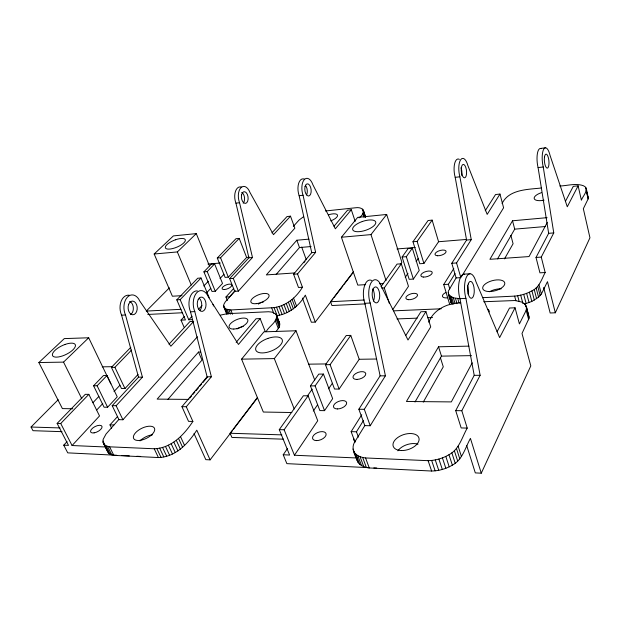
<?xml version="1.0" encoding="UTF-8"?>
<svg xmlns="http://www.w3.org/2000/svg" width="621" height="621" viewBox="0 0 621 621"><rect width="100%" height="100%" fill="white"/><g stroke="black" fill="none" stroke-linecap="round" stroke-linejoin="round"><path stroke-width="0.93" d="M459.4 159.38A12.746 4.991 84.3 0 0 454.619 163.703A12.746 4.991 84.3 0 0 455.193 177.342L466.581 240.032L451.785 263.281L456.101 277.921L448.315 291.156L448.447 293.896L451.77 303.956L451.102 302.722L450.962 299.951M275.996 331.653L279.233 327.22L279.66 323.339L275.98 314.234L272.34 312.161L268.559 311.742L227.511 313.644L220.517 315.103M266.184 331.661C268.854 326.126 277.486 322.229 276.539 315.266M194.031 433.536L205.807 459.649L210.108 459.866L196.795 430.182C188.101 443.604 175.526 457.072 158.402 457.553L113.829 455.356L108.854 453.408L103.094 442.509L103.133 439.404L106.036 434.032L118.89 419.423M543.654 287.438L550.167 313L555.321 312.798L589.95 237.781L583.336 208.718L588.103 198.976L588.126 196.733M565.405 201.39L573.299 186.331L578.12 185.826L581.388 200.187C582.677 196.158 590.292 188.722 583.523 185.788C575.908 182.9 567.602 185.718 559.832 186.028M226.805 314.311L223.669 306.642L223.839 304.375L225.322 301.798L234.73 291.358L238.371 291.133L294.859 228.194L290.504 216.178L287.042 216.543L271.928 232.883M466.682 445.498L475.306 472.899L481.275 473.194L530.8 365.924L522.005 333.469L529.092 318.123L526.53 307.116L525.118 304.329L522.098 302.186L515.151 300.517L483.697 301.744M497.041 331.8L509.507 308.024L515.05 307.791L519.412 323.914L526.197 310.329L526.53 307.116M359.07 217.87C366.553 212.39 363.564 206.521 355.282 207.802L325.396 210.985M371.653 280.475A15.176 7.173 86.9 0 0 364.364 286.351A15.176 7.173 86.9 0 0 364.845 303.296L380.114 375.852L358.86 409.231L364.806 425.618L354.327 442.61C350.694 449.301 355.794 456.466 358.208 462.622C360.801 466.045 365.148 467.458 369.262 467.955L431.611 471.028C438.884 470.912 446.095 468.839 452.36 465.145C462.567 459.788 465.245 447.687 470.431 438.372L481.275 473.194M524.66 304.003L531.817 301.457L538.562 297.211L541.365 294.036L547.466 281.67L555.321 312.798M482.657 297.676L514.63 296.116C520.662 295.526 526.608 293.811 531.933 290.876C539.354 287.476 541.675 279.186 545.16 272.518L541.264 257.094L553.769 232.914L543.243 166.979A13.375 4.3 84.7 0 1 543.763 149.125A13.375 4.3 84.7 0 1 550.051 155.405L567.284 206.777L578.12 185.826M353.543 450.947C355.569 455.597 360.886 457.444 365.575 457.956L428.117 460.673C435.43 460.518 442.672 458.422 448.967 454.727C459.183 449.41 461.993 437.386 467.225 428.094L461.814 410.722L480.126 375.301L465.929 298.359A16.084 6.295 86.8 0 1 466.907 276.174A16.084 6.295 86.8 0 1 475.857 281.492L499.626 337.599L515.05 307.791M467.225 428.094L461.162 427.947L455.713 410.628L474.219 375.34L459.944 298.654A16.03 6.35 86.8 0 1 459.098 281.918A16.03 6.35 86.8 0 1 464.632 274.187M545.16 272.518L539.936 272.836L536.016 257.459L548.661 233.325L538.081 167.585A13.336 4.339 84.7 0 1 537.359 153.767A13.336 4.339 84.7 0 1 541.163 148.652M472.216 362.843L451.327 401.911L406.437 401.484L438.542 346.797L468.948 346.13M547.241 222.52L529.038 256.566L489.915 259.299L512.527 220.781L547.093 217.668M423.258 402.121L443.27 366.832L440.421 357.75M504.5 258.872L513.078 243.743L510.881 235.398M415.007 402.012L441.469 356.128L438.542 346.797M497.553 258.887L514.708 229.149L512.527 220.781M364.806 425.618L370.225 425.75L430.726 326.879L425.921 311.563L420.906 311.773L405.948 335.278M461.364 276.811L503.592 207.794L499.975 194.07L495.542 194.536L485.218 210.76M428.746 322.19C433.73 309.274 447.725 303.095 460.751 302.807M502.078 203.548C508.979 189.11 528.308 189.537 541.613 187.969M358.402 437.114L356.446 431.797L363.588 420.332M449.759 288.866L448.385 284.271L455.014 273.636M370.225 425.75L364.31 409.309L385.416 375.821L370.201 303.04A15.222 7.126 86.9 0 1 371.56 282.012A15.222 7.126 86.9 0 1 381.628 286.956L407.989 340.005L425.921 311.563M456.101 277.921L460.86 277.634L456.559 262.947L471.246 239.652L459.897 176.783A12.777 4.96 84.3 0 1 460.704 159.69A12.777 4.96 84.3 0 1 467.877 165.551L487.175 214.385L499.975 194.07M355.072 442.245L351.137 431.642L361.771 414.743M449.79 304.701L443.712 284.534L453.796 268.505M357.114 457.988L294.432 455.247L317.727 420.735L308.117 395.802L303.374 395.771L279.279 429.631L289.611 455.038L283.223 454.758L286.863 463.639L368.99 467.675M324.535 410.652L332.646 398.643L323.456 374.067L318.79 374.098L310.407 385.882L319.862 410.582L324.535 410.652L315.119 385.882L323.456 374.067M339.12 389.056L359.217 359.28L350.764 335.387L346.239 335.526L325.482 364.698L334.517 389.041L339.12 389.056L330.108 364.643L350.764 335.387M392.922 309.351L408.471 286.32L401.306 263.801L397.06 264.104L380.999 286.685M413.369 279.07L419.222 270.399L412.321 248.206L408.144 248.54L402.105 257.016L409.185 279.326L413.369 279.07L406.32 256.698L412.321 248.206M423.91 263.451L438.573 241.732L432.138 220.137L428.079 220.517L412.973 241.748L419.788 263.739L423.91 263.451L417.126 241.398L432.138 220.137M283.223 454.758L287.593 448.401M313.263 411.071L317.634 404.713M328.556 388.831L332.382 383.273M405.234 277.331L407.958 273.372M416.124 261.503L418.298 258.336M307.248 396.175L312.223 389.142M400.219 264.624L401.872 262.279L386.673 214.462L357.688 217.381L341.418 237.245L357.789 285.117L365.327 284.659M279.279 429.631L284.131 429.771L308.117 395.802M381.659 288.09L384.259 287.942L401.306 263.801M283.58 439.187L231.905 437.432L230.096 433.256L257.521 397.347M365.459 303.894L331.925 305.524L330.566 301.721L353.38 271.843M210.108 459.866L232.37 430.702M233.543 429.165L257.568 397.696M302.411 298.057L311.369 322.252L315.282 322.097L332.918 298.996M334.098 297.459L342.916 285.908M344.088 284.371L352.907 272.821M291.847 412.523L263.327 412.033L241.585 359.148L274.327 358.596L296.023 330.768L314.731 380.083M341.418 237.245L370.978 234.598L386.673 214.462M223.669 306.642L225.904 309.079L230.771 309.957L274.055 307.651L277.129 315.623C289.277 313.861 299.206 305.54 305.353 295.154L315.282 322.097M241.585 359.148L263.941 331.847L296.023 330.768M274.055 307.651C286.203 305.842 296.194 297.599 302.443 287.244L297.537 273.939L315.623 252.351L303.056 195.242A11.652 5.985 83.4 0 1 304.329 179.593A11.652 5.985 83.4 0 1 312.868 184.693L335.356 228.807L351.315 209.758L355.181 221.379M103.66 443.821L105.943 445.808L109.591 446.825L154.233 448.766C171.365 448.191 184.041 434.847 192.883 421.457L186.277 406.739L211.381 376.776L194.815 311.602A13.646 8.314 87 0 1 196.748 292.716A13.646 8.314 87 0 1 208.4 297.001L238.456 344.453L260.137 318.581L265.237 331.536M192.883 421.457L188.543 421.348L181.93 406.67L207.111 376.8L211.381 376.776M236.143 342.35L256.031 318.759L260.137 318.581M302.443 287.244L298.491 287.484L293.578 274.218L311.734 252.669L315.623 252.351M334.02 226.238L347.581 210.154L351.315 209.758M189.832 398.053L191.703 395.833M192.945 394.351L194.815 392.138M196.057 390.656L198.549 387.698M199.799 386.223L201.662 384.003M202.912 382.528L207.267 377.351M303.809 262.714L305.051 261.247M167.918 399.404L201.98 360.087L198.518 352.053L200.443 352.014M276.166 274.466L299.493 247.538L311.09 246.545M198.518 352.053L157.144 399.109L188.862 399.412M309.017 239.132L296.838 240.226L266.339 274.917L294.331 272.961M169.005 344.205L189.948 321.554L193.705 321.399L170.868 346.223L139.733 300.983A13.025 8.663 87.1 0 0 127.623 296.954A13.025 8.663 87.1 0 0 125.512 314.987L142.419 377.149L138.522 377.172L112.184 405.668L118.976 419.672L122.919 419.765L197.408 336.776M235.196 290.543L229.537 296.815L225.951 297.017L227.356 300.479M293.329 226.393L299.12 219.989L303.475 216.783M111.64 428.265L109.979 424.888L117.625 416.458M225.951 297.017L233.752 288.416M112.184 405.668L116.135 405.723L142.419 377.149M234.73 291.358L229.63 278.635L233.279 278.387L252.483 257.505L239.543 202.718A11.201 6.319 83 0 1 240.979 187.651A11.201 6.319 83 0 1 249.96 192.456L273.481 234.676L290.504 216.178M229.63 278.635L248.889 257.8L252.483 257.505M57.132 423.406L60.726 423.506L72.075 445.529L99.523 415.961L88.842 394.351L85.294 394.327L57.132 423.406L68.496 445.373L63.746 445.164L67.751 452.864L116.818 455.278M107.596 407.26L117.245 396.866L106.991 375.526L103.474 375.55L93.577 385.773L104.072 407.205L107.596 407.26L97.109 385.773L93.577 385.773M130.798 347.341L111.4 367.368L121.483 388.529L124.968 388.544L138.017 374.479M209.223 297.769L201.025 277.998L180.152 299.648L188.784 319.784L192.083 316.236M198.673 309.134L201.972 305.579M215.27 291.249L222.52 283.44L214.602 263.917L211.326 264.173L203.905 271.843L211.986 291.451L215.27 291.249L207.204 271.594L214.602 263.917M246.63 257.467L239.209 238.402L235.996 238.705L217.288 258.025L225.097 277.393L228.342 277.168L246.63 257.467L249.526 257.226M63.746 445.164L67.052 441.64M96.814 409.899L102.768 403.557M114.008 391.564L119.962 385.222M184.057 327.182L181.006 320.125L184.313 316.601M206.793 292.623L210.76 288.392M220.013 278.526L223.979 274.288M92.909 402.718L98.886 396.431M203.804 286.002L208.33 281.235M60.726 423.506L88.842 394.351M97.109 385.773L106.991 375.526M111.4 367.368L114.893 367.329L131.59 350.019M217.288 258.025L220.548 257.754L239.209 238.402M181.006 320.125L185.438 319.931L176.799 299.834L197.719 278.231L201.025 277.998M62.007 431.673L32.991 430.687L31.05 427.031L58.18 399.738M169.37 287.857L146.284 311.082L180.967 309.32M72.773 408.773L62.395 408.595L38.867 362.54L63.544 362.121L88.687 337.777L110.841 383.848M181.976 295.65L172.39 296.225L154.163 254.005L177.35 251.932L196.275 233.612L209.471 265.92M38.867 362.54L64.297 338.6L88.687 337.777M154.163 254.005L173.391 235.91L196.275 233.612M540.394 148.458L545.517 147.806M241.678 187.146A11.17 6.342 82.9 0 0 235.53 191.183A11.17 6.342 82.9 0 0 235.933 203.145L239.543 202.718M304.5 179.135A11.628 6.008 83.4 0 0 298.693 183.257A11.628 6.008 83.4 0 0 299.143 195.7L303.056 195.242M455.193 177.342L459.897 176.783M538.081 167.585L543.243 166.979M514.708 229.149L545.354 226.525M412.973 241.748L417.126 241.398M438.573 241.732L466.573 239.434M466.581 240.032L471.246 239.652M548.661 233.325L553.769 232.914M207.95 264.026L220.315 263.04M396.99 248.951L415.208 247.5M203.905 271.843L207.204 271.594M402.105 257.016L406.32 256.698M293.578 274.218L297.537 273.939M451.785 263.281L456.559 262.947M536.016 257.459L541.264 257.094M464.081 274.148L470.004 273.783M379.447 283.813L383.211 283.587M176.799 299.834L180.152 299.648M443.712 284.534L448.385 284.271M330.566 301.721L364.131 300.013M129.556 295.285A12.994 8.678 87.1 0 0 121.188 301.138A12.994 8.678 87.1 0 0 121.6 315.173L125.512 314.987M197.338 290.892A13.608 8.337 87 0 0 189.879 297.606A13.608 8.337 87 0 0 190.523 311.812L194.815 311.602M364.845 303.296L370.201 303.04M459.944 298.654L465.929 298.359M147.79 314.443L182.442 312.767M188.784 319.784L192.588 319.621M393.792 310.849L441.22 308.784M397.005 318.93L417.188 318.154M427.753 317.742L432.558 317.556M441.469 356.128L471.502 355.631M359.217 359.28L376.567 359.008M102.224 366.832L111.803 366.708M308.684 364.162L326.064 363.937M325.482 364.698L330.108 364.643M380.114 375.852L385.416 375.821M474.219 375.34L480.126 375.301M310.407 385.882L315.119 385.882M181.93 406.67L186.277 406.739M358.86 409.231L364.31 409.309M455.713 410.628L461.814 410.722M109.979 424.888L113.853 424.997M351.137 431.642L356.446 431.797M31.05 427.031L60.082 427.939M230.096 433.256L281.833 434.871M449.115 295.115L453.361 297.824L460.371 298.763M72.075 445.529L105.772 446.996M121.631 455.511L129.323 455.892M136.736 456.256L140.656 456.451M373.819 467.916L376.722 468.055M364.845 216.372L365.505 217.063L363.106 209.735M279.66 323.339L275.98 314.234M105.943 445.808L110.181 454.308M63.544 362.121L81.825 398.783M102.915 441.026L104.181 443.557M104.615 444.923L108.854 453.408M103.094 442.509L107.891 452.29M109.591 446.825L113.829 455.356M107.612 446.445L111.85 454.96M116.135 405.723L122.919 419.765M156.857 448.579L161.018 457.374M154.233 448.766L158.402 457.553M114.893 367.329L124.968 388.544M159.636 448.114L163.789 456.924M162.523 447.376L166.669 456.194M165.45 446.383L169.58 455.209M168.353 445.164L172.467 453.99M173.849 442.121L177.94 450.955M171.171 443.728L175.277 452.562M176.333 440.374L180.4 449.2M178.561 438.519L182.621 447.337M180.501 436.602L184.538 445.412M177.35 251.932L191.26 285.016M228.901 309.856L230.655 314.156M227.263 309.561L229.017 313.853M225.904 309.079L228 314.218M223.583 305.555L226.937 313.551M230.771 309.957L232.526 314.265M284.131 429.771L294.432 455.247M220.548 257.754L228.342 277.168M233.279 278.387L238.371 291.133M274.327 358.596L294.23 408.983M276.609 317.727L279.737 325.823M276.097 319.109L279.233 327.22M271.711 307.962L273.768 313.271M275.243 320.552L278.387 328.672M276.5 307.139L279.566 315.119M276.756 316.438L279.877 324.527M278.992 306.448L282.05 314.436M281.484 305.594L284.534 313.582M286.242 303.444L289.27 311.439M283.913 304.577L286.956 312.573M290.38 300.875L293.391 308.862M288.416 302.194L291.435 310.19M292.111 299.501L295.115 307.48M353.031 449.006L358.208 462.622M293.562 298.103L296.551 306.075M360.071 456.699L363.766 466.666M357.812 455.628L361.507 465.571M355.949 454.293L359.652 464.213M362.672 457.483L366.367 467.466M365.575 457.956L369.262 467.955M301.705 247.104L306.293 259.772M296.838 240.226L299.493 247.538M529.03 316.531L526.041 305.656M428.117 460.673L431.611 471.028M431.657 460.464L435.135 470.842M435.274 459.928L438.729 470.314M384.259 287.942L389.421 303.576M438.884 459.059L442.331 469.46M363.51 211.427L365.319 216.946M370.978 234.598L386.068 280.607M362.447 209.052L364.543 215.456M363.238 212.421L364.744 217.016M362.656 213.469L363.867 217.156M442.424 457.887L445.847 468.296M445.808 456.427L449.216 466.845M363.464 210.527L365.567 216.954M448.967 454.727L452.36 465.145M451.84 452.802L455.209 463.219M454.355 450.714L457.708 461.124M458.135 446.196L461.45 456.59M456.466 448.494L459.796 458.896M448.183 292.569L450.83 301.379M448.447 293.896L451.102 302.722M453.361 297.824L454.96 303.157M451.591 297.094L453.726 304.197M450.171 296.186L452.562 304.158M457.793 298.67L459.121 303.133M455.449 298.352L457.04 303.7M121.6 315.173L138.522 377.172M517.642 295.743L519.133 301.286M514.63 296.116L515.872 300.735M520.685 295.146L522.905 303.475M523.705 294.338L526.158 303.607M526.585 308.684L529.092 318.123M525.118 304.329L525.801 306.89M526.197 310.329L528.712 319.784M356.881 459.517L357.23 460.821M526.624 293.345L529.069 302.621M529.387 292.18L531.817 301.457M534.207 289.448L536.614 298.724M531.933 290.876L534.347 300.153M537.778 286.374L540.161 295.635M536.171 287.942L538.562 297.211M538.997 284.791L541.365 294.036M190.523 311.812L207.111 376.8M235.933 203.145L248.889 257.8M586.24 188.318L588.304 197.82M585.688 187.356L587.575 195.755M586.208 190.538L588.103 198.976M299.143 195.7L311.734 252.669M356.679 457.475L356.71 458.865M236.997 328.975A9.99 4.378 -22.2 0 1 243.285 326.421M140.012 440.902A11.551 5.605 -26.5 0 1 152.564 434.793M199.225 298.142A7.165 4.386 87 0 1 199.939 310.492M129.587 301.464A6.839 4.564 87.1 0 1 133.329 307.83A6.839 4.564 87.1 0 1 130.348 314.637M355.026 441.283A7.343 4.13 -19.8 0 1 353.768 438.379M487.966 309.289A11.745 5.674 -15.2 0 1 489.263 311.967M397.89 450.823A13.445 7.894 -17.9 0 1 418.003 444.201M372.716 288.944A7.988 3.773 86.9 0 1 373.423 301.107M467.644 285.745A8.438 3.346 86.8 0 1 468.133 294.121M212.832 304.383A5.341 2.173 -22.6 0 1 213.236 306.006M328.61 214.788A8.686 3.229 -19.2 0 1 337.498 215.114A8.686 3.229 -19.2 0 1 330.683 220.897M258.289 304.111A9.664 4.106 -21.4 0 1 258.988 303.708M259.71 303.335A9.664 4.106 -21.4 0 1 260.455 302.978M261.224 302.652A9.664 4.106 -21.4 0 1 262.008 302.357M262.792 302.085A9.664 4.106 -21.4 0 1 263.583 301.845M305.4 185.291A6.117 3.159 83.4 0 1 306.619 194.893M241.74 192.409A5.876 3.338 82.9 0 1 244.48 197.478A5.876 3.338 82.9 0 1 243.176 203.16M447.997 297.7A6.241 2.888 -16.2 0 1 442.525 296.504A6.241 2.888 -16.2 0 1 445.855 292.53M544.035 200.179A10.153 3.998 -14.2 0 1 534.231 198.697A10.153 3.998 -14.2 0 1 541.427 192.673M489.488 291.761A11.318 5.31 -14.7 0 1 501.194 288.835M461.038 167.755A6.707 2.624 84.3 0 1 461.745 175.378M267.907 338.414L265.633 339.307A14.19 6.497 -21.7 0 0 258.949 352.534A14.19 6.497 -21.7 0 0 281.445 343.731A14.19 6.497 -21.7 0 0 267.907 338.414M65.166 344.414L63.179 345.191A12.614 4.813 -25.8 0 0 53.957 356.788A12.614 4.813 -25.8 0 0 73.612 349.126A12.614 4.813 -25.8 0 0 65.166 344.414M362.253 221.534L360.32 222.295A12.141 4.696 -18.5 0 0 356.182 231.625A12.141 4.696 -18.5 0 0 375.301 224.173A12.141 4.696 -18.5 0 0 362.253 221.534M175.378 239.807L173.647 240.482A10.751 3.703 -22.4 0 0 167.251 249.021A10.751 3.703 -22.4 0 0 184.282 242.4A10.751 3.703 -22.4 0 0 175.378 239.807M94.097 432.876A6.326 2.857 -27.1 0 0 102.023 426.495A6.326 2.857 -27.1 0 0 92.77 428.016A6.326 2.857 -27.1 0 0 94.097 432.876M233.806 329.052A10.029 4.316 -22.1 0 0 247.895 320.498A10.029 4.316 -22.1 0 0 233.682 321.142A10.029 4.316 -22.1 0 0 233.806 329.052M140.47 440.297A11.605 5.535 -26.3 0 0 154.551 428.443A11.605 5.535 -26.3 0 0 137.109 431.277A11.605 5.535 -26.3 0 0 140.47 440.297M198.254 299.4A7.18 4.378 87 0 0 200.94 311.245A7.18 4.378 87 0 0 205.745 302.054A7.18 4.378 87 0 0 198.254 299.4M128.694 304.274A6.854 4.557 87.1 0 0 132.684 314.769A6.854 4.557 87.1 0 0 136.604 304.725A6.854 4.557 87.1 0 0 128.694 304.274M316.392 440.6A7.157 3.928 -21.4 0 0 326.126 434.009A7.157 3.928 -21.4 0 0 315.46 433.722A7.157 3.928 -21.4 0 0 316.392 440.6M337.343 408.944A6.909 3.656 -20.2 0 0 346.642 402.711A6.909 3.656 -20.2 0 0 336.225 402.633A6.909 3.656 -20.2 0 0 337.343 408.944M356.858 379.439A6.684 3.408 -19.3 0 0 365.769 373.531A6.684 3.408 -19.3 0 0 355.592 373.632A6.684 3.408 -19.3 0 0 356.858 379.439M401.407 450.551A13.515 7.809 -18 0 0 418.95 438.046A13.515 7.809 -18 0 0 397.766 437.518A13.515 7.809 -18 0 0 401.407 450.551M468.226 284.076A8.461 3.315 86.8 0 0 470.571 298.072A8.461 3.315 86.8 0 0 473.978 287.352A8.461 3.315 86.8 0 0 468.226 284.076M372.6 290.589A8.011 3.749 86.9 0 0 376.109 302.908A8.011 3.749 86.9 0 0 379.128 291.241A8.011 3.749 86.9 0 0 372.6 290.589M224.468 289.533A5.193 2.065 -21.9 0 0 231.812 285.225A5.193 2.065 -21.9 0 0 224.53 285.707A5.193 2.065 -21.9 0 0 224.468 289.533M256.31 303.661A9.703 4.052 -21.3 0 0 269.048 295.231A9.703 4.052 -21.3 0 0 254.501 296.846A9.703 4.052 -21.3 0 0 256.31 303.661M305.043 186.626A6.132 3.152 83.4 0 0 308.358 196.019A6.132 3.152 83.4 0 0 310.562 187.115A6.132 3.152 83.4 0 0 305.043 186.626M241.577 194.854A5.892 3.33 83 0 0 245.419 203.401A5.892 3.33 83 0 0 247.321 194.381A5.892 3.33 83 0 0 241.577 194.854M408.253 299.679A6.086 2.779 -17.3 0 0 417.529 295.402A6.086 2.779 -17.3 0 0 409.293 294.47A6.086 2.779 -17.3 0 0 408.253 299.679M423.258 277.059A5.915 2.608 -16.9 0 0 432.239 272.937A5.915 2.608 -16.9 0 0 424.143 272.184A5.915 2.608 -16.9 0 0 423.258 277.059M437.401 255.751A5.768 2.453 -16.5 0 0 446.103 251.777A5.768 2.453 -16.5 0 0 438.147 251.187A5.768 2.453 -16.5 0 0 437.401 255.751M488.789 291.536A11.364 5.24 -14.8 0 0 504.795 283.122A11.364 5.24 -14.8 0 0 487.656 282.462A11.364 5.24 -14.8 0 0 488.789 291.536M544.454 157.222A7.041 2.259 84.7 0 0 547.093 168.136A7.041 2.259 84.7 0 0 548.452 158.06A7.041 2.259 84.7 0 0 544.454 157.222M461.333 167.918A6.722 2.608 84.3 0 0 464.547 177.816A6.722 2.608 84.3 0 0 465.851 167.616A6.722 2.608 84.3 0 0 461.333 167.918"/></g></svg>
